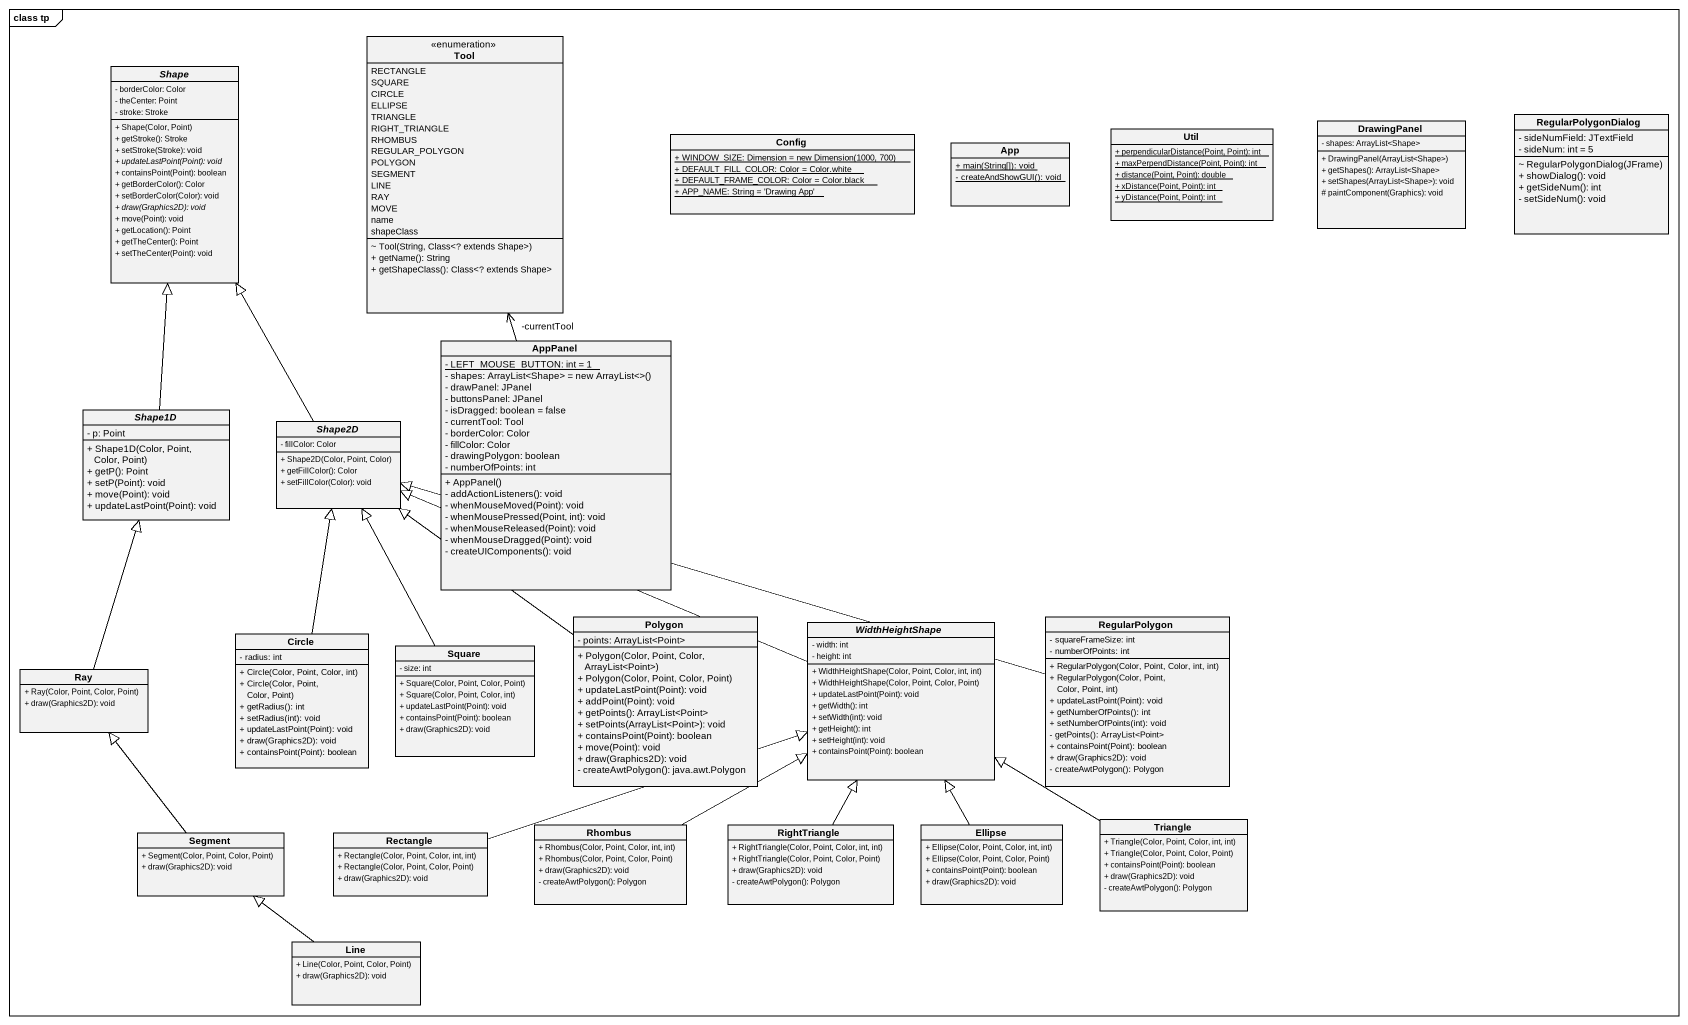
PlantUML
@startuml
mainframe class tp
hide circle
hide empty members
skinparam classAttributeIconSize 0
abstract class Shape {
  - borderColor: Color
  - theCenter: Point
  - stroke: Stroke
  + Shape(Color, Point)
  + getStroke(): Stroke
  + setStroke(Stroke): void
  {abstract} + updateLastPoint(Point): void
  + containsPoint(Point): boolean
  + getBorderColor(): Color
  + setBorderColor(Color): void
  {abstract} + draw(Graphics2D): void
  + move(Point): void
  + getLocation(): Point
  + getTheCenter(): Point
  + setTheCenter(Point): void
}
enum Tool {
  RECTANGLE
  SQUARE
  CIRCLE
  ELLIPSE
  TRIANGLE
  RIGHT_TRIANGLE
  RHOMBUS
  REGULAR_POLYGON
  POLYGON
  SEGMENT
  LINE
  RAY
  MOVE
  name
  shapeClass
  ~ Tool(String, Class<? extends Shape>)
  + getName(): String
  + getShapeClass(): Class<? extends Shape>
}
class Config {
  {static} {field} + WINDOW_SIZE: Dimension = new Dimension(1000, 700)
  {static} + DEFAULT_FILL_COLOR: Color = Color.white
  {static} + DEFAULT_FRAME_COLOR: Color = Color.black
  {static} + APP_NAME: String = 'Drawing App'
}
class App {
  {static} + main(String[]): void
  {static} - createAndShowGUI(): void
}
class Util {
  {static} + perpendicularDistance(Point, Point): int
  {static} + maxPerpendDistance(Point, Point): int
  {static} + distance(Point, Point): double
  {static} + xDistance(Point, Point): int
  {static} + yDistance(Point, Point): int
}
class DrawingPanel {
  - shapes: ArrayList<Shape>
  + DrawingPanel(ArrayList<Shape>)
  + getShapes(): ArrayList<Shape>
  + setShapes(ArrayList<Shape>): void
  # paintComponent(Graphics): void
}
class RegularPolygonDialog {
  - sideNumField: JTextField
  - sideNum: int = 5
  ~ RegularPolygonDialog(JFrame)
  + showDialog(): void
  + getSideNum(): int
  - setSideNum(): void
}
class AppPanel {
  {static} - LEFT_MOUSE_BUTTON: int = 1
  {field} - shapes: ArrayList<Shape> = new ArrayList<>()
  - drawPanel: JPanel
  - buttonsPanel: JPanel
  - isDragged: boolean = false
  - currentTool: Tool
  - borderColor: Color
  - fillColor: Color
  - drawingPolygon: boolean
  - numberOfPoints: int
  + AppPanel()
  - addActionListeners(): void
  - whenMouseMoved(Point): void
  - whenMousePressed(Point, int): void
  - whenMouseReleased(Point): void
  - whenMouseDragged(Point): void
  - createUIComponents(): void
}
abstract class Shape1D {
  - p: Point
  + Shape1D(Color, Point, Color, Point)
  + getP(): Point
  + setP(Point): void
  + move(Point): void
  + updateLastPoint(Point): void
}
abstract class Shape2D {
  - fillColor: Color
  + Shape2D(Color, Point, Color)
  + getFillColor(): Color
  + setFillColor(Color): void
}
class "Circle" as Circle_ {
  - radius: int
  + Circle(Color, Point, Color, int)
  + Circle(Color, Point, Color, Point)
  + getRadius(): int
  + setRadius(int): void
  + updateLastPoint(Point): void
  + draw(Graphics2D): void
  + containsPoint(Point): boolean
}
class Polygon {
  - points: ArrayList<Point>
  + Polygon(Color, Point, Color, ArrayList<Point>)
  + Polygon(Color, Point, Color, Point)
  + updateLastPoint(Point): void
  + addPoint(Point): void
  + getPoints(): ArrayList<Point>
  + setPoints(ArrayList<Point>): void
  + containsPoint(Point): boolean
  + move(Point): void
  + draw(Graphics2D): void
  - createAwtPolygon(): java.awt.Polygon
}
abstract class WidthHeightShape {
  - width: int
  - height: int
  + WidthHeightShape(Color, Point, Color, int, int)
  + WidthHeightShape(Color, Point, Color, Point)
  + updateLastPoint(Point): void
  + getWidth(): int
  + setWidth(int): void
  + getHeight(): int
  + setHeight(int): void
  + containsPoint(Point): boolean
}
class RegularPolygon {
  - squareFrameSize: int
  - numberOfPoints: int
  + RegularPolygon(Color, Point, Color, int, int)
  + RegularPolygon(Color, Point, Color, Point, int)
  + updateLastPoint(Point): void
  + getNumberOfPoints(): int
  + setNumberOfPoints(int): void
  - getPoints(): ArrayList<Point>
  + containsPoint(Point): boolean
  + draw(Graphics2D): void
  - createAwtPolygon(): Polygon
}
class Ray {
  + Ray(Color, Point, Color, Point)
  + draw(Graphics2D): void
}
class Square {
  - size: int
  + Square(Color, Point, Color, Point)
  + Square(Color, Point, Color, int)
  + updateLastPoint(Point): void
  + containsPoint(Point): boolean
  + draw(Graphics2D): void
}
class Segment {
  + Segment(Color, Point, Color, Point)
  + draw(Graphics2D): void
}
class "Rectangle" as Rectangle_ {
  + Rectangle(Color, Point, Color, int, int)
  + Rectangle(Color, Point, Color, Point)
  + draw(Graphics2D): void
}
class Rhombus {
  + Rhombus(Color, Point, Color, int, int)
  + Rhombus(Color, Point, Color, Point)
  + draw(Graphics2D): void
  - createAwtPolygon(): Polygon
}
class RightTriangle {
  + RightTriangle(Color, Point, Color, int, int)
  + RightTriangle(Color, Point, Color, Point)
  + draw(Graphics2D): void
  - createAwtPolygon(): Polygon
}
class Ellipse {
  + Ellipse(Color, Point, Color, int, int)
  + Ellipse(Color, Point, Color, Point)
  + containsPoint(Point): boolean
  + draw(Graphics2D): void
}
class Triangle {
  + Triangle(Color, Point, Color, int, int)
  + Triangle(Color, Point, Color, Point)
  + containsPoint(Point): boolean
  + draw(Graphics2D): void
  - createAwtPolygon(): Polygon
}
class Line {
  + Line(Color, Point, Color, Point)
  + draw(Graphics2D): void
}
AppPanel -up-> "-currentTool" Tool
Shape1D -up-|> Shape
Shape2D -up-|> Shape
Circle_ -up-|> Shape2D
Polygon -up-|> Shape2D
WidthHeightShape -left-|> Shape2D
RegularPolygon -left-|> Shape2D
Ray -up-|> Shape1D
Square -up-|> Shape2D
Segment -up-|> Ray
Rectangle_ -right-|> WidthHeightShape
Rhombus -right-|> WidthHeightShape
RightTriangle -up-|> WidthHeightShape
Ellipse -up-|> WidthHeightShape
Triangle -up-|> WidthHeightShape
Line -up-|> Segment
@enduml
